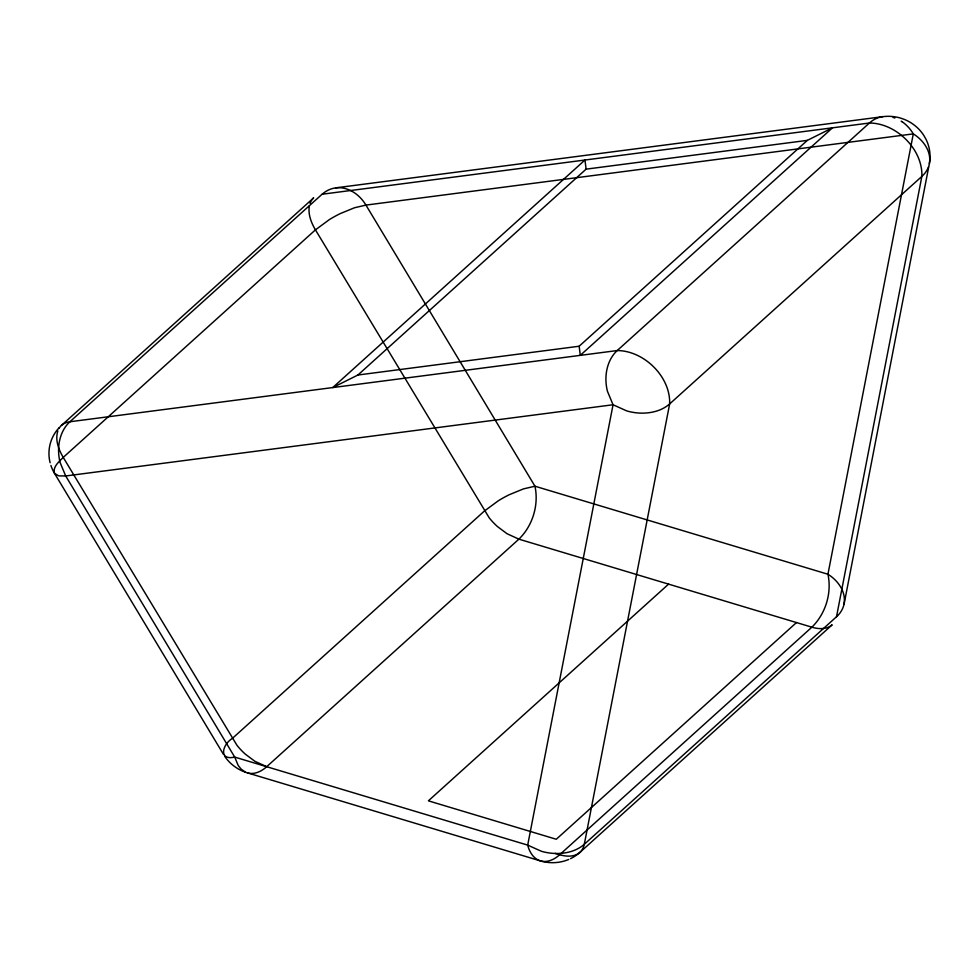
<?xml version="1.0" encoding="UTF-8"?>
<svg xmlns="http://www.w3.org/2000/svg" width="979" height="979" viewBox="0 0 979 979"><rect width="100%" height="100%" fill="white"/><g stroke="black" fill="none" stroke-linecap="round" stroke-linejoin="round"><path stroke-width="1.47" d="M844.008 603.933C846.309 591.732 837.84 580.388 827.94 574.245L534.962 486.22L523.52 488.876L509.19 494.75A129.999 124.382 15 0 0 498.446 500.685L484.446 510.989L232.243 738.521C222.319 744.444 218.28 760.818 234.715 757.097L527.693 845.122L541.375 851.265A54.016 51.679 15 0 0 553.612 853.407C564.43 854.031 575.982 851.608 584.304 844.29L836.507 616.758A25.405 24.304 15 0 0 844.118 603.957L929.365 163.566C931.665 151.378 923.197 140.021 913.297 133.878A40.029 38.291 15 0 0 902.149 121.69M309.401 205.676C307.834 214.156 311.187 222.661 315.434 229.857L489.219 517.842A70.427 67.392 15 0 0 497.479 526.58L507.036 533.726L518.894 539.16L811.872 627.184C818.481 629.191 826.631 629.681 832.15 624.822L579.947 852.354C573.021 858.35 562.949 856.099 555.142 853.358M584.304 844.29L669.648 403.935C670.713 376.805 644.072 350.666 617.223 350.555L69.876 421.765C61.946 429.035 58.52 440.085 58.569 450.621A53.772 51.446 15 0 0 60.086 462.48L65.703 475.978L234.715 757.097L238.178 765.431L241.067 769.053L245.386 772.101M836.507 616.758L921.863 176.391C922.916 149.261 896.274 123.134 869.425 123.011L322.079 194.234L69.876 421.765M57.847 430.895C54.897 439.95 58.642 449.581 63.231 457.401L237.016 745.374A70.427 67.392 15 0 0 245.276 754.111L254.834 761.258L266.692 766.704L518.894 539.16C532.649 525.821 539.001 504.956 534.962 486.22L365.95 205.1C359.782 194.699 348.157 186.267 335.589 187.87A25.491 24.389 15 0 0 322.128 194.283M586.103 169.147L584.965 160.03L332.75 387.562L357.91 375.018L586.103 169.147L807.345 140.364L832.505 127.821L580.29 355.353L579.152 346.236L807.345 140.364M668.584 584.133L428.386 800.834L556.28 839.26L796.478 622.558M266.692 766.704C261.601 771.366 254.356 774.94 247.381 772.859A40.885 39.123 15 0 1 224.84 756.51M335.589 187.87L882.948 116.66A40.885 39.123 15 0 1 899.958 117.908L903.972 119.267A40.885 39.123 15 0 1 923.858 135.506L926.048 139.385A40.885 39.123 15 0 1 929.964 158.879A40.861 39.099 15 0 1 929.365 163.566M357.91 375.018L579.152 346.236M893.044 117.431L894.855 118.006M247.381 772.859L540.359 860.884C547.347 862.964 554.591 859.391 559.67 854.728L811.872 627.184C825.627 613.845 831.991 592.98 827.94 574.245L913.297 133.878L365.95 205.1L354.508 207.756L340.178 213.63A129.999 124.382 15 0 0 329.421 219.565L315.434 229.857L63.231 457.401C59.229 461.562 52.401 466.897 54.543 473.395L223.555 754.515M901.169 121.139L902.087 121.763M50.908 465.478A40.885 39.123 15 0 0 54.543 473.395L58.691 475.867L65.703 475.978L613.05 404.755L626.731 410.911A54.016 51.679 15 0 0 638.957 413.052C649.775 413.664 661.339 411.253 669.648 403.935L921.863 176.391A26.017 24.891 15 0 0 928.52 166.846M50.113 462.749A40.885 39.123 15 0 1 59.254 427.59M584.218 844.277A15.737 15.052 15 0 1 580.033 852.428M579.947 852.354A40.885 39.123 15 0 1 570.524 858.656M568.726 859.464A40.885 39.123 15 0 1 540.359 860.884C533.396 858.779 529.333 851.803 527.693 845.122L613.05 404.755L607.433 391.257A53.772 51.446 15 0 1 605.915 379.399C605.866 368.863 609.293 357.824 617.223 350.555L869.425 123.011A25.491 24.389 15 0 1 882.923 116.562M310.074 203.363A14.709 14.073 15 0 1 313.672 197.831L61.493 425.4A14.036 13.425 15 0 0 58.96 428.508M61.42 425.327A15.652 14.979 15 0 1 69.888 421.839"/></g></svg>
